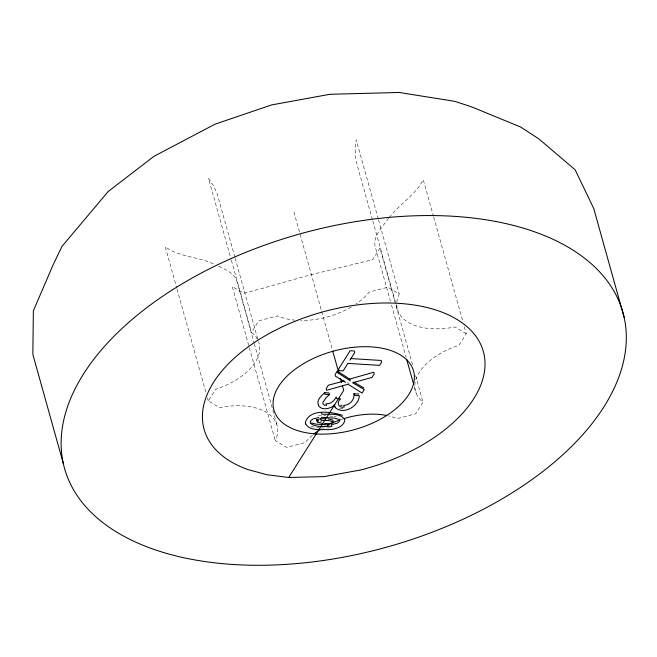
<?xml version="1.0" encoding="UTF-8"?>
<svg xmlns="http://www.w3.org/2000/svg" width="657" height="657" viewBox="0 0 657 657"><rect width="100%" height="100%" fill="white"/><g stroke="black" fill="none" stroke-linecap="round" stroke-linejoin="round"><path stroke-width="0.49" stroke-dasharray="3.29 2.46" d="M312.428 435.263A58.481 32.784 -15.6 0 0 305.365 442.522L286.674 447.392L275.308 440.65A58.481 32.784 -15.6 0 0 219.627 407.619L208.261 400.877L215.595 389.273A58.481 32.784 -15.6 0 0 258.571 341.689M257.495 339.332A58.481 32.784 -15.6 0 0 251.524 332.393L258.85 320.788L277.55 315.918A58.481 32.784 -15.6 0 0 294.615 320.115M464.327 326.8L466.265 333.715L458.931 345.327A58.481 32.784 -15.6 0 0 423.001 402.199L415.667 413.811L396.976 418.673A58.481 32.784 -15.6 0 0 388.574 415.889M388.657 218.231C383.072 226.41 373.004 235.255 375.048 246.063L390.439 301.185M389.305 217.492C399.579 203.793 415.544 195.195 423.231 179.591L433.431 216.145M330.159 427.847L320.838 428.077M318.218 415.856L325.757 415.758M342.946 408.629L339.02 408.375M319.951 428.044L309.357 426.229M329.502 415.988L333.132 416.382M319.967 421.383L321.634 421.663M334.035 416.481L336.335 416.99M213.32 263.868C197.773 256.435 179.238 257.298 165.227 246.745L176.815 288.242M218.74 266.225C225.269 269.427 232.808 272.663 236.356 279.422L254.013 342.658M396.836 302.179A58.481 32.784 -15.6 0 1 399.218 293.95L387.852 287.208L369.16 292.069A58.481 32.784 -15.6 0 1 355.971 304.027M466.265 333.715L454.899 326.981A58.481 32.784 -15.6 0 1 396.746 304.84M347.528 382.571L349.187 383.614M433.71 217.13L462.947 321.864M378.251 218.855L356.184 139.818L355.223 148.835L355.519 157.204L357.063 164.702L372.511 220.029M378.531 219.849L399.218 293.95M372.79 221.015L395.957 304.01M396.237 304.996L397.616 309.94M412.522 364.66L379.968 248.075L372.634 259.679L308.601 275.316L262.332 288.39L243.632 293.26L232.274 286.518L249.102 346.789M415.553 375.525L423.001 402.199M391.539 305.119L406.1 357.285M414.345 386.817L416.267 393.707M293.917 212.063L332.434 350.017M234.894 257.232L217.032 193.248L213.484 185.734L208.491 178.261L231.108 259.277M235.165 258.209L258.25 340.893M231.387 260.271L251.524 332.393M254.292 343.644L276.909 424.66M249.373 347.775L275.308 440.65M177.086 289.236L206.052 392.976M207.431 397.912L208.261 400.877M351.208 307.041A58.481 32.784 -15.6 0 1 300.717 320.452M340.441 419.724A58.481 32.784 -15.6 0 1 343.348 418.764"/><path stroke-width="0.99" d="M337.271 371.106L337.731 372.765L350.189 380.748L349.729 379.089L337.271 371.106L335.07 374.589L335.538 376.247L345.713 382.349M349.943 360.143L354.698 352.62L354.238 350.961L350.156 350.707L338.618 368.979L339.078 370.63L343.159 370.885L347.89 363.395L379.615 365.374L381.676 362.122L381.208 360.463L350.51 358.55M288.727 477.475L324.287 476.604L361.169 469.87A144.942 81.254 -15.6 0 0 476.128 336.581A144.942 81.254 -15.6 0 0 265.19 335.801A144.942 81.254 -15.6 0 0 247.525 469.443L266.956 474.74L288.727 477.475L343.718 390.414L342.338 385.487M358.862 394.06L353.975 393.757C354.92 399.67 349.59 405.287 343.742 405.394L344.211 407.053C338.585 408.457 336.023 402.437 340.646 398.856L336.663 398.61L336.203 396.951C334.306 400.827 330.635 404.227 326.044 403.8L326.504 405.459L324.287 405.024L323.063 404.047L322.85 402.569L326.036 397.715L329.494 394.611L329.034 392.952L324.574 392.672C321.782 395.818 316.428 399.645 318.226 404.498M334.774 404.843C330.832 408.802 320.994 411.208 318.259 404.934M349.729 379.089L373.759 372.248L374.227 373.907L372.018 377.405L352.595 382.776L364.307 389.609L362.106 393.091L347.988 384.222L326.628 390.348L326.168 388.689L328.36 385.207L344.309 380.945M318.678 417.515L312.724 419.1L310.564 421.022L310.227 423.075C315.91 427.945 324.895 426.097 331.884 426.385L331.415 424.726L337.402 423.141L339.579 421.203L339.907 419.182M325.749 418.673L320.673 418.69L316.452 419.724L316.92 421.383L318.218 420.726L316.452 419.724L316.888 420.546L318.39 421.014M342.371 415.355C331.686 411.668 309.39 408.35 305.308 422.574L305.94 423.995M321.396 417.318L334.495 418.139L338.519 419.265M328.664 424.915L315.672 424.11L311.623 422.993M324.361 423.568L329.329 423.593L333.666 422.492L333.132 421.646L328.508 420.579L321.142 420.349L320.673 418.69M329.494 394.611L325.034 394.331L324.574 392.672M340.671 405.205L342.141 405.385M322.102 423.322L317.347 422.205M328.04 418.92L332.664 419.987L333.206 420.833M353.803 382.095L363.847 387.95M334.29 405.344L335.341 406.995M334.75 407.003C342.552 415.577 358.845 406.683 359.33 395.719L354.435 395.415L353.975 393.757M305.776 424.233C310.433 431.386 321.429 429.251 328.853 429.711C335.054 429.267 344.178 427.099 344.835 419.651C340.17 412.547 329.247 414.641 321.848 414.181L321.388 412.522M624.15 317.421A289.877 162.517 -15.6 0 0 173.267 289.302A289.877 162.517 -15.6 0 0 233.736 564.527A289.877 162.517 -15.6 0 0 624.15 317.421L593.714 208.425L575.13 169.785L538.691 138.75L520.59 127.006L471.693 106.886L454.726 101.326L399.119 92.473L329.888 94.288L271.497 104.956L214.987 124.198L154.058 156.267L108.15 191.54L62.004 246.383L52.962 265.19L33.367 310.802L32.85 354.419L63.286 463.415M406.65 359.256L413.524 383.86M332.713 351.002L338.766 372.683M340.416 378.596L341.517 382.53M313.939 433.998A58.481 32.784 -15.6 0 1 320.099 429.538M327.556 425.219A58.481 32.784 -15.6 0 1 339.488 420.061M344.325 418.468A58.481 32.784 -15.6 0 1 386.727 415.479M316.222 433.949A72.467 40.627 -15.6 0 0 413.828 372.166A72.467 40.627 -15.6 0 0 301.103 365.136A72.467 40.627 -15.6 0 0 316.222 433.949"/></g></svg>
